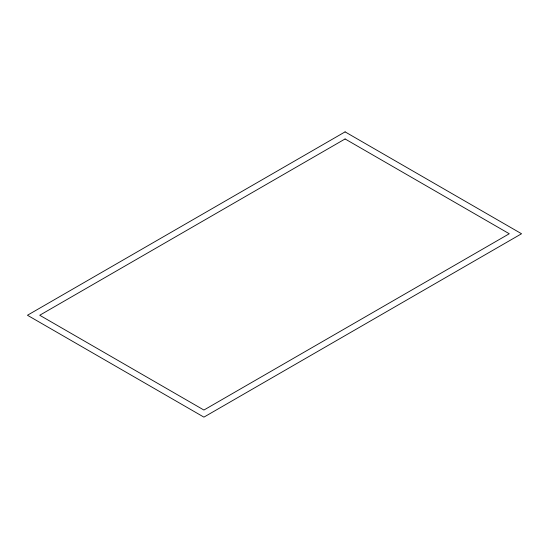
<?xml version="1.0" encoding="UTF-8"?>
<svg xmlns="http://www.w3.org/2000/svg" width="549" height="549" viewBox="0 0 549 549"><rect width="100%" height="100%" fill="white"/><g stroke="black" fill="none" stroke-linecap="round" stroke-linejoin="round"><path stroke-width="0.82" d="M345.088 131.87L27.45 315.25L203.912 417.13L521.55 233.75L345.088 131.87M345.088 138.959L39.734 315.25L203.912 410.041L509.266 233.75L345.088 138.959"/></g></svg>
